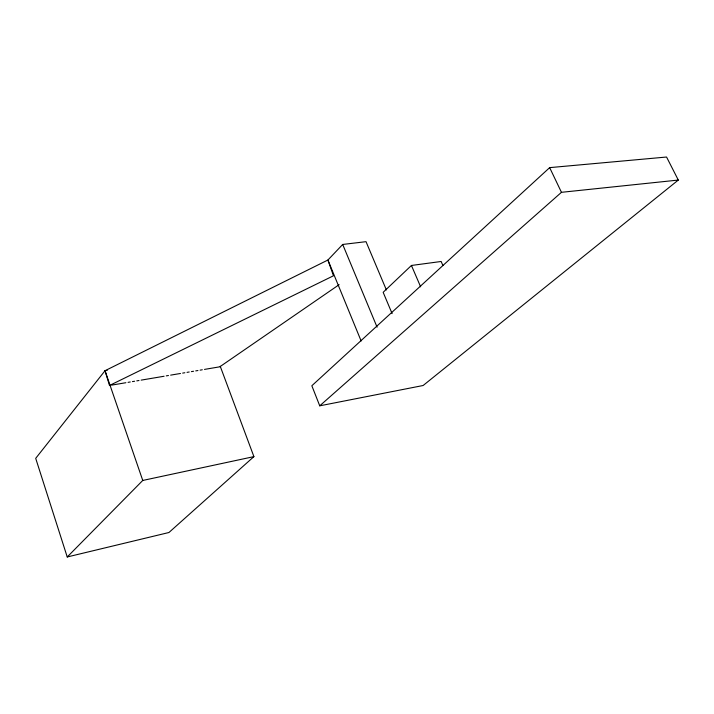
<?xml version="1.0" encoding="UTF-8"?>
<svg xmlns="http://www.w3.org/2000/svg" width="714" height="714" viewBox="0 0 714 714"><rect width="100%" height="100%" fill="white"/><g stroke="black" fill="none" stroke-linecap="round" stroke-linejoin="round"><path stroke-width="1.07" d="M386.381 289.929L366.023 241.671L342.702 244.456L327.922 260.021L105.029 370.709L35.7 458.343L67.232 556.974L168.941 532.51L253.907 456.621L220.242 366.309M67.232 556.974L142.755 480.451L253.907 456.621M442.903 265.483L441.145 261.485L411.434 265.465L383.159 292.312L392.111 313.598M549.664 167.629L311.839 385.747L319.738 405.82L423.125 385.506L678.3 180.062L666.555 157.026L549.664 167.629L561.463 192.316L678.3 180.062M319.738 405.82L561.463 192.316M339.123 284.681L219.769 366.817L204.49 369.406M110.509 384.998L333.483 275.774L327.922 260.021L361.132 340.971M111.687 385.114L125.878 382.713M128.065 382.347L130.251 381.972M132.429 381.606L134.616 381.24M136.802 380.865L138.98 380.5M141.167 380.125L164.095 376.251M166.273 375.876L168.459 375.51M170.646 375.136L180.472 373.476M182.65 373.101L184.837 372.735M187.023 372.369L189.201 371.994M191.388 371.628L193.574 371.253M195.752 370.887L197.939 370.521M200.125 370.147L202.303 369.781M109.51 385.489L105.029 370.709L107.207 370.361M411.434 265.465L420.635 286.823M342.702 244.456L377.081 327.164M105.029 370.709L142.755 480.451"/></g></svg>
